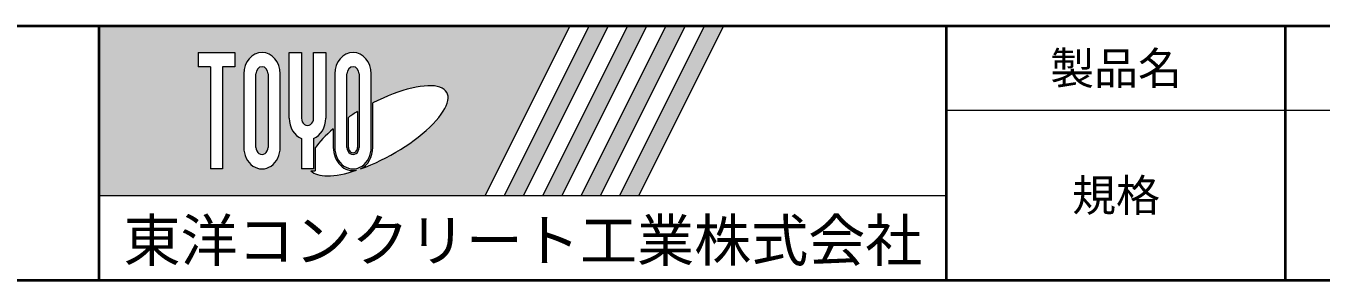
# Model space of a CAD drawing. Units: millimetres at full size; details may follow other scales. Extents: x -18734 to 51600, y -18820 to 17820.
# Drawn here: x 37915 to 42501, y 600 to 1500 of the extents above; entities that cross this region are included whole.
import ezdxf
from ezdxf.enums import TextEntityAlignment as Align

# ---------------------------------------------------------------- set-up
doc = ezdxf.new("R2010")
doc.units = ezdxf.units.MM
doc.header["$LTSCALE"] = 20
doc.layers.add('図枠', color=7, linetype='Continuous', lineweight=5)
doc.layers.add('補助線', color=8, linetype='Continuous', lineweight=13)
doc.styles.add('ＭＳ ゴシック', font='')
doc.styles.get('ＭＳ ゴシック').set_extended_font_data('MS Gothic')

msp = doc.modelspace()

# ---------------------------------------------------------------- hatches: boundary and pattern name
at = {"layer": '図枠'}
h = msp.add_hatch(color=256, dxfattribs=at)
h.paths.add_polyline_path([(38175, 1500), (38175, 900), (39540.94, 900), (39840.94, 1500)])
edge = h.paths.add_edge_path(flags=16)
edge.add_ellipse((39163.34, 1128.49), major_axis=(242.43, 135.7), ratio=0.3471473, start_angle=-144.31122, end_angle=72.1899, ccw=False)
edge.add_ellipse((39073.57, 1069.9), major_axis=(0, 82.5), ratio=0.8463542, start_angle=-160.70346, end_angle=-90)
edge.add_line((39143.4, 1069.9), (39143.4, 1227.17))
edge = h.paths.add_edge_path(flags=16)
edge.add_ellipse((39073.57, 1330.1), major_axis=(0, 76.15), ratio=0.8463542, start_angle=-90, end_angle=90, ccw=False)
edge.add_line((39138.03, 1330.1), (39138.03, 1069.9))
edge.add_ellipse((39073.57, 1069.9), major_axis=(0, 76.15), ratio=0.8463542, start_angle=90, end_angle=-90, ccw=False)
edge.add_line((39009.12, 1069.9), (39009.12, 1330.1))
edge = h.paths.add_edge_path(flags=16)
edge.add_line((39095.06, 1330.1), (39095.06, 1069.9))
edge.add_ellipse((39073.57, 1069.9), major_axis=(0, 25.38), ratio=0.8463542, start_angle=90, end_angle=-90, ccw=False)
edge.add_line((39052.09, 1069.9), (39052.09, 1330.1))
edge.add_ellipse((39073.57, 1330.1), major_axis=(0, 25.38), ratio=0.8463542, start_angle=-90, end_angle=90, ccw=False)
edge = h.paths.add_edge_path(flags=16)
edge.add_line((39089.69, 1197.11), (39089.69, 1069.9))
edge.add_ellipse((39073.57, 1069.9), major_axis=(0, 19.04), ratio=0.8463541, start_angle=90, end_angle=-90, ccw=False)
edge.add_line((39057.46, 1069.9), (39057.46, 1176.28))
edge.add_ellipse((39163.34, 1128.49), major_axis=(242.43, 135.7), ratio=0.3471473, start_angle=107.79174, end_angle=126.47132, ccw=False)
edge = h.paths.add_edge_path(flags=16)
edge.add_ellipse((38912.44, 1173.03), major_axis=(0, 76.15), ratio=0.8463542, start_angle=-163.34117, end_angle=-90, ccw=False)
edge.add_line((38933.92, 1101.23), (38933.92, 993.75))
edge.add_line((38933.92, 993.75), (38890.95, 993.75))
edge.add_line((38890.95, 993.75), (38890.95, 1101.23))
edge.add_ellipse((38912.44, 1173.03), major_axis=(0, 76.15), ratio=0.8463542, start_angle=90, end_angle=163.34117, ccw=False)
edge.add_line((38847.99, 1173.03), (38847.99, 1406.25))
edge.add_line((38847.99, 1406.25), (38890.95, 1406.25))
edge.add_line((38890.95, 1406.25), (38890.95, 1173.03))
edge.add_ellipse((38912.44, 1173.03), major_axis=(0, 25.38), ratio=0.8463542, start_angle=90, end_angle=-90)
edge.add_line((38933.92, 1173.03), (38933.92, 1406.25))
edge.add_line((38933.92, 1406.25), (38976.89, 1406.25))
edge.add_line((38976.89, 1406.25), (38976.89, 1173.03))
edge = h.paths.add_edge_path(flags=16)
edge.add_line((39003.75, 1135.58), (39003.75, 1069.9))
edge.add_ellipse((39073.57, 1069.9), major_axis=(0, 82.5), ratio=0.8463542, start_angle=90, end_angle=-171.54427)
edge.add_ellipse((39163.34, 1128.49), major_axis=(242.43, 135.7), ratio=0.3471473, start_angle=-178.64954, end_angle=-148.29244, ccw=False)
edge.add_line((38924.67, 987.4), (38939.29, 987.4))
edge.add_line((38939.29, 987.4), (38939.29, 1067.85))
edge.add_ellipse((39163.34, 1128.49), major_axis=(242.43, 135.7), ratio=0.3471473, start_angle=148.21912, end_angle=165.90812, ccw=False)
edge = h.paths.add_edge_path(flags=16)
edge.add_ellipse((38751.31, 1330.1), major_axis=(0, 76.15), ratio=0.8463542, start_angle=-90, end_angle=90, ccw=False)
edge.add_line((38815.76, 1330.1), (38815.76, 1069.9))
edge.add_ellipse((38751.31, 1069.9), major_axis=(0, 76.15), ratio=0.8463542, start_angle=90, end_angle=-90, ccw=False)
edge.add_line((38686.85, 1069.9), (38686.85, 1330.1))
edge = h.paths.add_edge_path(flags=16)
edge.add_line((38772.79, 1330.1), (38772.79, 1069.9))
edge.add_ellipse((38751.31, 1069.9), major_axis=(0, 25.38), ratio=0.8463542, start_angle=90, end_angle=-90, ccw=False)
edge.add_line((38729.82, 1069.9), (38729.82, 1330.1))
edge.add_ellipse((38751.31, 1330.1), major_axis=(0, 25.38), ratio=0.8463542, start_angle=-90, end_angle=90, ccw=False)
h.paths.add_polyline_path([(38654.63, 1406.25), (38654.63, 1355.48), (38611.66, 1355.48), (38611.66, 993.75), (38568.69, 993.75), (38568.69, 1355.48), (38525.72, 1355.48), (38525.72, 1406.25)], flags=16)
for points in [[(39609, 900), (39677.06, 900), (39977.06, 1500), (39909, 1500)], [(40113.19, 1500), (40045.12, 1500), (39745.12, 900), (39813.19, 900)], [(40249.31, 1500), (40181.25, 1500), (39881.25, 900), (39949.31, 900)], [(40385.44, 1500), (40317.38, 1500), (40017.38, 900), (40085.44, 900)]]:
    msp.add_hatch(color=256, dxfattribs=at).paths.add_polyline_path(points)

# ---------------------------------------------------------------- linework, layer by layer
at = {"layer": '図枠', "lineweight": 40}
for p, q in [((27600, 1500), (51000, 1500)), ((38175, 600), (38175, 1500)), ((41175, 600), (41175, 1500)), ((42375, 600), (42375, 1500)), ((27600, 600), (51000, 600))]:
    msp.add_line(p, q, dxfattribs=at)
at = {"layer": '図枠'}
for p, q in [((38175, 1500), (39840.94, 1500)), ((39840.94, 1500), (39540.94, 900)), ((39909, 1500), (39609, 900)), ((39977.06, 1500), (39677.06, 900)), ((40045.12, 1500), (39745.12, 900)), ((40113.19, 1500), (39813.19, 900)), ((40181.25, 1500), (39881.25, 900)), ((39909, 1500), (39977.06, 1500)), ((40249.31, 1500), (39949.31, 900)), ((40317.38, 1500), (40017.38, 900)), ((40045.12, 1500), (40113.19, 1500)), ((40385.44, 1500), (40085.44, 900)), ((40181.25, 1500), (40249.31, 1500)), ((40317.38, 1500), (40385.44, 1500)), ((38525.72, 1406.25), (38525.72, 1355.48)), ((38525.72, 1406.25), (38654.63, 1406.25)), ((38654.63, 1406.25), (38654.63, 1355.48)), ((38847.99, 1406.25), (38890.95, 1406.25)), ((38847.99, 1173.03), (38847.99, 1406.25)), ((38890.95, 1406.25), (38890.95, 1173.03)), ((38933.92, 1406.25), (38976.89, 1406.25)), ((38933.92, 1173.03), (38933.92, 1406.25)), ((38976.89, 1406.25), (38976.89, 1173.03)), ((38568.69, 1355.48), (38525.72, 1355.48)), ((38568.69, 1355.48), (38568.69, 993.75)), ((38611.66, 1355.48), (38611.66, 993.75)), ((38654.63, 1355.48), (38611.66, 1355.48)), ((38686.85, 1330.1), (38686.85, 1069.9)), ((38729.82, 1069.9), (38729.82, 1330.1)), ((38772.79, 1330.1), (38772.79, 1069.9)), ((38815.76, 1069.9), (38815.76, 1330.1)), ((39009.12, 1330.1), (39009.12, 1069.9)), ((39052.09, 1069.9), (39052.09, 1330.1)), ((39095.06, 1330.1), (39095.06, 1069.9)), ((39138.03, 1069.9), (39138.03, 1330.1)), ((39089.69, 1197.11), (39089.69, 1069.9)), ((39143.4, 1069.9), (39143.4, 1227.17)), ((39057.46, 1069.9), (39057.46, 1176.28)), ((38890.95, 1101.23), (38890.95, 993.75)), ((38933.92, 1101.23), (38933.92, 993.75)), ((39003.75, 1135.58), (39003.75, 1069.9)), ((38939.29, 1067.85), (38939.29, 987.4)), ((38611.66, 993.75), (38568.69, 993.75)), ((38933.92, 993.75), (38890.95, 993.75)), ((38924.67, 987.4), (38939.29, 987.4)), ((38175, 900), (39540.94, 900)), ((39609, 900), (39677.06, 900)), ((39745.12, 900), (39813.19, 900)), ((39881.25, 900), (39949.31, 900)), ((40017.38, 900), (40085.44, 900))]:
    msp.add_line(p, q, dxfattribs=at)
at = {"layer": '図枠', "lineweight": 13}
msp.add_line((51000, 1200), (41175, 1200), dxfattribs=at)
at = {"layer": '図枠'}
for centre, major_axis, ratio, start_param, end_param in [((38751.31, 1330.1), (0, 76.15), 0.846354, 4.712389, 7.8539816), ((39073.57, 1330.1), (0, 76.15), 0.846354, 4.712389, 7.8539816), ((38751.31, 1330.1), (0, 25.38), 0.846354, 4.712389, 7.8539816), ((39073.57, 1330.1), (0, 25.38), 0.846354, 4.712389, 7.8539816), ((39163.34, 1128.49), (242.43, 135.7), 0.347147, 4.2621853, 7.7429163), ((39163.34, 1128.49), (242.43, 135.7), 0.347147, 1.6817405, 1.8219833), ((38912.44, 1173.03), (0, 76.15), 0.846354, 1.5707963, 2.8017557), ((38912.44, 1173.03), (0, 25.38), 0.846354, 1.5707963, 4.712389), ((38912.44, 1173.03), (0, 76.15), 0.846354, 3.4814296, 4.712389), ((39163.34, 1128.49), (242.43, 135.7), 0.347147, 2.0815197, 2.5155126), ((38751.31, 1069.9), (0, 76.15), 0.846354, 1.5707963, 4.712389), ((38751.31, 1069.9), (0, 25.38), 0.846354, 1.5707963, 4.712389), ((39073.57, 1069.9), (0, 82.5), 0.846354, 1.5707963, 3.3154679), ((39073.57, 1069.9), (0, 76.15), 0.846354, 1.5707963, 4.712389), ((39073.57, 1069.9), (0, 25.38), 0.846354, 1.5707963, 4.712389), ((39073.57, 1069.9), (0, 19.04), 0.846354, 1.5707963, 4.712389), ((39073.57, 1069.9), (0, 82.5), 0.846354, 3.5338438, 4.712389), ((39163.34, 1128.49), (242.43, 135.7), 0.347147, 3.2093975, 4.2004451)]:
    msp.add_ellipse(centre, major_axis=major_axis, ratio=ratio, start_param=start_param, end_param=end_param, dxfattribs=at)
at = {"layer": '補助線'}
msp.add_line((38175, 900), (41175, 900), dxfattribs=at)

# ---------------------------------------------------------------- texts
at = {"layer": '図枠', "style": 'ＭＳ ゴシック'}
for s, height, p in [('製品名', 113.9, (41775, 1350)), ('規格', 113.9, (41775, 900)), ('東洋コンクリート工業株式会社', 148.1, (39675, 740.62))]:
    msp.add_text(s, height=height, dxfattribs=at).set_placement(p, align=Align.MIDDLE_CENTER)

doc.saveas('drawing.dxf')
